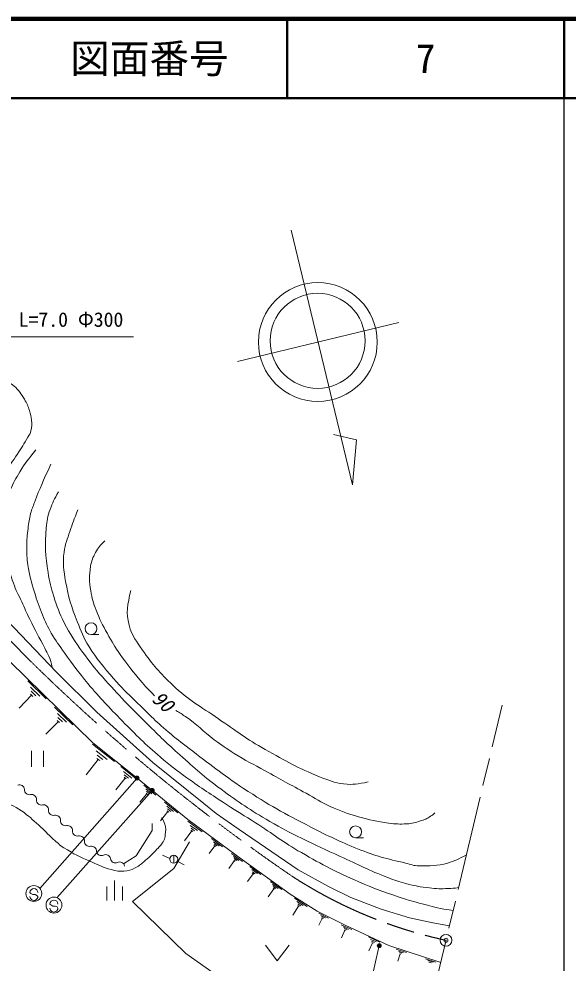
# Model space of a CAD drawing. Units: millimetres at full size, sheet at 1:1000; details may follow other scales. Extents: x 40000 to 680000, y 20000 to 380000.
# Drawn here: x 510133 to 579500, y 260842 to 380000 of the extents above; entities that cross this region are included whole.
import ezdxf
from ezdxf.enums import TextEntityAlignment as Align

# ---------------------------------------------------------------- set-up
doc = ezdxf.new("R2010")
doc.units = ezdxf.units.MM
doc.header["$LTSCALE"] = 1000
doc.header["$PDMODE"] = 32
doc.header["$PDSIZE"] = 500
doc.linetypes.add('CHAIN', pattern=[18.5, 12, -1.5, 3.5, -1.5])
for name, color, linetype, lineweight in [('M-BGD', 7, 'Continuous', 13), ('M-BMK', 2, 'CHAIN', 13), ('M-BMK-SRVR', 3, 'Continuous', 13), ('M-TTL', 2, 'Continuous', 140), ('M-TTL-BAND', 7, 'Continuous', 25), ('M-TTL-LINE', 7, 'Continuous', 50), ('M-TTL-TXT', 7, 'Continuous', 13)]:
    doc.layers.add(name, color=color, linetype=linetype, lineweight=lineweight)
doc.styles.add('ＭＳ ゴシック', font='')
doc.styles.get('ＭＳ ゴシック').set_extended_font_data('MS Gothic')

msp = doc.modelspace()

# ---------------------------------------------------------------- linework, layer by layer
at = {"layer": 'M-BGD'}
for p, q in [((544524, 353322), (552287, 321218)), ((558138, 341696), (537726, 336761)), ((552780, 326864), (549856, 327542)), ((552287, 321218), (552780, 326864)), ((519247, 302303), (520247, 302303)), ((511261, 296464), (513575, 294202)), ((511613, 295667), (512770, 294536)), ((511739, 294639), (510156, 293020)), ((511595, 294780), (511884, 294498)), ((511676, 295153), (512255, 294588)), ((514651, 293150), (516957, 290895)), ((515002, 292355), (516155, 291228)), ((515127, 291330), (513549, 289716)), ((514983, 291471), (515272, 291189)), ((515065, 291843), (515641, 291279)), ((519439, 288484), (522222, 286270)), ((519481, 288636), (525062, 284196)), ((511739, 287614), (511739, 285614)), ((513239, 285614), (513239, 287614)), ((519913, 287652), (521305, 286545)), ((520166, 286542), (518617, 284594)), ((519992, 286680), (520340, 286404)), ((520040, 287097), (520735, 286544)), ((522997, 285665), (525103, 283989)), ((523356, 285035), (524409, 284197)), ((525062, 284196), (512798, 270263)), ((523547, 284195), (522374, 282720)), ((523416, 284300), (523679, 284090)), ((523452, 284615), (523978, 284196)), ((514922, 269098), (526976, 282630)), ((525911, 283308), (527446, 282053)), ((526169, 282840), (526936, 282213)), ((526235, 282530), (526619, 282216)), ((526302, 282220), (525423, 281145)), ((526206, 282298), (526398, 282141)), ((528543, 281156), (530206, 279795)), ((528822, 280649), (529654, 279969)), ((528862, 280062), (529070, 279892)), ((528894, 280313), (529310, 279973)), ((528966, 279977), (528014, 278812)), ((531467, 278743), (533281, 277411)), ((531787, 278228), (532694, 277562)), ((531881, 277880), (532334, 277547)), ((531974, 277532), (531042, 276262)), ((531861, 277616), (532088, 277449)), ((534476, 276550), (535858, 275535)), ((552654, 276660), (553654, 276660)), ((534863, 275628), (534152, 274660)), ((534720, 276158), (535411, 275651)), ((534776, 275692), (534949, 275565)), ((534791, 275893), (535137, 275640)), ((528281, 274448), (529202, 274060)), ((529691, 273455), (529691, 274455)), ((536990, 274693), (538372, 273678)), ((537234, 274301), (537925, 273793)), ((530135, 273724), (531020, 273258)), ((537376, 273771), (536666, 272803)), ((537290, 273834), (537463, 273707)), ((537305, 274036), (537651, 273782)), ((539303, 273035), (540707, 272028)), ((539703, 272110), (538999, 271128)), ((539553, 272643), (540255, 272139)), ((539615, 272173), (539791, 272047)), ((539628, 272376), (539979, 272125)), ((521224, 268759), (521224, 270509)), ((522224, 268759), (522224, 271259)), ((523224, 268759), (523224, 270509)), ((541914, 271162), (543341, 270139)), ((542169, 270764), (542882, 270253)), ((542245, 270493), (542602, 270238)), ((511631, 269633), (511531, 269751)), ((511876, 269494), (511631, 269633)), ((512176, 269492), (511876, 269494)), ((512422, 269380), (512176, 269492)), ((512527, 269244), (512422, 269380)), ((542321, 270223), (541605, 269224)), ((542232, 270287), (542410, 270159)), ((514160, 268177), (514061, 268295)), ((514405, 268038), (514160, 268177)), ((544946, 269029), (546560, 268006)), ((545247, 268612), (546054, 268100)), ((545347, 268323), (545750, 268067)), ((514706, 268035), (514405, 268038)), ((514951, 267924), (514706, 268035)), ((515057, 267787), (514951, 267924)), ((545446, 268033), (544730, 266904)), ((545345, 268097), (545547, 267969)), ((548024, 267129), (549221, 266522)), ((548441, 266466), (548016, 265628)), ((548263, 266857), (548861, 266554)), ((548352, 266662), (548651, 266510)), ((548366, 266504), (548516, 266428)), ((550828, 265691), (552173, 265074)), ((551316, 264979), (550885, 264037)), ((551103, 265402), (551775, 265094)), ((551209, 265190), (551546, 265036)), ((551232, 265017), (551400, 264940)), ((554268, 264148), (555706, 263489)), ((554789, 263387), (554328, 262380)), ((554562, 263839), (555281, 263510)), ((554675, 263613), (555035, 263448)), ((554699, 263428), (554879, 263346)), ((541262, 263121), (542762, 261121)), ((542762, 261121), (544262, 263121)), ((555649, 263050), (553739, 254814)), ((557793, 262598), (559072, 262174)), ((558070, 262364), (558710, 262152)), ((558188, 262183), (558507, 262077)), ((558305, 262002), (558008, 261106)), ((558225, 262029), (558385, 261976)), ((561495, 261402), (562809, 260967)), ((561779, 261162), (562436, 260944)), ((561900, 260976), (562229, 260867))]:
    msp.add_line(p, q, dxfattribs=at)
for points in [[(490184, 319632), (494073, 339878), (524595, 339878)], [(497576, 313729), (500733, 311577), (506779, 306026), (514901, 297573), (519999, 292523), (527041, 286176), (533480, 281000), (535062, 279707), (537949, 277688), (545410, 272605), (549229, 270497), (552077, 269115), (555898, 267647), (559468, 266563), (562400, 265907), (564508, 265527)], [(504472, 300372), (503501, 304175), (508956, 298928), (519481, 288636)], [(525062, 284196), (531483, 278945), (538382, 273880), (544416, 269554), (547810, 267402), (551344, 265610), (556872, 263077), (563406, 260911)], [(523354, 273362), (524957, 274369), (526972, 277577), (526972, 278472)], [(531687, 276159), (529694, 272767), (524487, 268601), (531235, 262043), (538486, 256909), (547790, 252054), (559974, 246549)]]:
    msp.add_lwpolyline(points, dxfattribs=at)
for centre, radius in [((547891, 339218), 7500), ((547862, 339374), 6000), ((519246, 303053), 750), ((525062, 284196), 250), ((525062, 284196), 200), ((525062, 284196), 150), ((525062, 284196), 100), ((525062, 284196), 50), ((525062, 284196), 20), ((526976, 282630), 250), ((526976, 282630), 200), ((526976, 282630), 150), ((526976, 282630), 100), ((526976, 282630), 50), ((526976, 282630), 20), ((552654, 277410), 750), ((529691, 273955), 500), ((512030, 269623), 1000), ((514560, 268166), 1000), ((555649, 263050), 250), ((555649, 263050), 200), ((555649, 263050), 150), ((555649, 263050), 100), ((555649, 263050), 50), ((555649, 263050), 20)]:
    msp.add_circle(centre, radius, dxfattribs=at)
for centre, radius, start, end in [((510213, 282717), 625, 3.77143, 110.03164), ((511460, 282716), 625, 176.1396, 282.3998), ((511728, 281495), 625, 356.1396, 102.3998), ((512976, 281411), 625, 176.1396, 282.3998), ((513244, 280190), 625, 356.1396, 102.3998), ((514491, 280106), 625, 176.1396, 282.3998), ((514760, 278885), 625, 356.1396, 102.3998), ((516007, 278801), 625, 176.1396, 282.3998), ((516275, 277580), 625, 356.1396, 102.3998), ((517522, 277496), 625, 176.1396, 282.3998), ((517791, 276275), 625, 356.1396, 102.3998), ((519038, 276191), 625, 176.1396, 282.3998), ((519306, 274970), 625, 356.1396, 102.3998), ((520546, 275032), 625, 189.59192, 295.85213), ((521091, 273907), 625, 9.59192, 115.85213), ((522324, 274115), 625, 189.59192, 295.85213), ((522869, 272990), 625, 9.59192, 115.85213), ((512031, 269748), 500, 359.55488, 179.55488), ((512027, 269248), 500, 179.55488, 359.55488), ((514561, 268291), 500, 359.55488, 179.55488), ((514557, 267791), 500, 179.55488, 359.55488)]:
    msp.add_arc(centre, radius, start, end, dxfattribs=at)
for points, knots in [([(489732, 318891), (489369, 319229), (489211, 319343), (488994, 319717), (488872, 319927), (488767, 320040), (488730, 320280), (488680, 320599), (488669, 320822), (488833, 321101), (489138, 321622), (489434, 321828), (489862, 322253), (491448, 323825), (492431, 324607), (494110, 326080), (495586, 327374), (496453, 328053), (497975, 329292), (499958, 330908), (501023, 331880), (503125, 333336), (503782, 333792), (504121, 334134), (504874, 334400), (505454, 334605), (505797, 334716), (506412, 334736), (507017, 334757), (507375, 334721), (507949, 334525), (508614, 334298), (508985, 334107), (509525, 333657), (510158, 333129), (510410, 332708), (510835, 332001), (511152, 331473), (511287, 331147), (511476, 330561), (511624, 330103), (511693, 329836), (511742, 329357), (511795, 328838), (511758, 328534), (511652, 328023), (511581, 327681), (511440, 327521), (511275, 327213), (510804, 326332), (510455, 325888), (509919, 325045), (509356, 324160), (508982, 323699), (508467, 322786), (507982, 321926), (507736, 321427), (507338, 320524), (506869, 319463), (506636, 318854), (506261, 317756), (505890, 316665), (505752, 316031), (505446, 314920), (505248, 314200), (505194, 313781), (504970, 313069), (504880, 312784), (504880, 312597), (504715, 312348), (504593, 312163), (504504, 312062), (504317, 311943), (504072, 311785), (503904, 311712), (503613, 311698), (503256, 311681), (503052, 311745), (502710, 311851), (502302, 311977), (502147, 312090), (501739, 312356)], [0, 0, 0, 0, 1, 1, 1, 2, 2, 2, 3, 3, 3, 4, 4, 4, 5, 5, 5, 6, 6, 6, 7, 7, 7, 8, 8, 8, 9, 9, 9, 10, 10, 10, 11, 11, 11, 12, 12, 12, 13, 13, 13, 14, 14, 14, 15, 15, 15, 16, 16, 16, 17, 17, 17, 18, 18, 18, 19, 19, 19, 20, 20, 20, 21, 21, 21, 22, 22, 22, 23, 23, 23, 24, 24, 24, 25, 25, 25, 26, 26, 26, 27, 27, 27, 27]), ([(512284, 325596), (511279, 324376), (510941, 324000), (510256, 322859), (509725, 321976), (509436, 321470), (509045, 320517), (508742, 319776), (508615, 319340), (508453, 318556), (508268, 317664), (508222, 317146), (508219, 316234), (508212, 314604), (508302, 313683), (508588, 312078), (508822, 310767), (509010, 310036), (509443, 308777), (509766, 307836), (510076, 307360), (510488, 306455), (510880, 305593), (511078, 305101), (511500, 304254), (512223, 302802), (512673, 302012), (513417, 300571), (513617, 300183), (513753, 299976), (513924, 299574), (514152, 299036), (514194, 298813), (514354, 298142)], [0, 0, 0, 0, 1, 1, 1, 2, 2, 2, 3, 3, 3, 4, 4, 4, 5, 5, 5, 6, 6, 6, 7, 7, 7, 8, 8, 8, 9, 9, 9, 10, 10, 10, 11, 11, 11, 11]), ([(514173, 323807), (513143, 321516), (512822, 320900), (512115, 318974), (511916, 318432), (511758, 318142), (511620, 317581), (511442, 316854), (511382, 316437), (511289, 315695), (511176, 314802), (511147, 314296), (511133, 313397), (511118, 312497), (511132, 311987), (511269, 311098), (511478, 309736), (511700, 308989), (512098, 307670), (512442, 306532), (512661, 305900), (513117, 304802), (513503, 303875), (513736, 303358), (514229, 302484), (514800, 301472), (515216, 300963), (515889, 300017), (516999, 298457), (517644, 297598), (518863, 296122), (520460, 294190), (521440, 293176), (523201, 291392), (525017, 289552), (526038, 288516), (528008, 286841), (529272, 285767), (530008, 285195), (531358, 284230), (533270, 282863), (534371, 282137), (536346, 280860), (537767, 279941), (538588, 279463), (540014, 278551), (542290, 277097), (543472, 276132), (545810, 274781), (548563, 273191), (550167, 272398), (553067, 271096), (554963, 270244), (556077, 269883), (558044, 269211), (559065, 268862), (559651, 268706), (560694, 268427), (561746, 268146), (562328, 267953), (563397, 267744), (564010, 267624), (564221, 267584), (564974, 267476)], [0, 0, 0, 0, 1, 1, 1, 2, 2, 2, 3, 3, 3, 4, 4, 4, 5, 5, 5, 6, 6, 6, 7, 7, 7, 8, 8, 8, 9, 9, 9, 10, 10, 10, 11, 11, 11, 12, 12, 12, 13, 13, 13, 14, 14, 14, 15, 15, 15, 16, 16, 16, 17, 17, 17, 18, 18, 18, 19, 19, 19, 20, 20, 20, 21, 21, 21, 21]), ([(515136, 320316), (514584, 319345), (514388, 319006), (514082, 318096), (513785, 317210), (513642, 316688), (513583, 315755), (513443, 313558), (513461, 312296), (513815, 310123), (514009, 308924), (514159, 308254), (514535, 307099), (514964, 305778), (515230, 305036), (515860, 303798), (516642, 302261), (517192, 301452), (518210, 300060), (519128, 298805), (519663, 298114), (520694, 296949), (522826, 294541), (524091, 293253), (526381, 290994), (527950, 289448), (528821, 288571), (530470, 287110), (532431, 285373), (533512, 284370), (535620, 282816), (537952, 281097), (539310, 280192), (541808, 278725), (543346, 277822), (544248, 277385), (545845, 276593), (547724, 275661), (548797, 275182), (550707, 274314), (553048, 273251), (554320, 272556), (556725, 271643), (557606, 271308), (558098, 271098), (559015, 270880), (560160, 270608), (560807, 270459), (561975, 270324), (562890, 270219), (563412, 270205), (564332, 270252), (564854, 270279), (565041, 270290), (565665, 270369)], [0, 0, 0, 0, 1, 1, 1, 2, 2, 2, 3, 3, 3, 4, 4, 4, 5, 5, 5, 6, 6, 6, 7, 7, 7, 8, 8, 8, 9, 9, 9, 10, 10, 10, 11, 11, 11, 12, 12, 12, 13, 13, 13, 14, 14, 14, 15, 15, 15, 16, 16, 16, 17, 17, 17, 18, 18, 18, 18]), ([(517589, 318054), (517076, 316760), (516930, 316397), (516578, 315311), (516253, 314307), (515967, 313760), (515836, 312713), (515655, 311265), (515788, 310420), (516038, 308982), (516388, 306967), (516754, 305858), (517508, 303957), (518008, 302699), (518253, 301962), (518979, 300820), (520050, 299136), (520760, 298255), (522084, 296760), (523120, 295591), (523752, 294982), (524873, 293893), (526455, 292356), (527308, 291454), (528994, 290033), (529998, 289187), (530579, 288734), (531623, 287939), (534280, 285916), (535730, 284722), (538519, 282886), (541719, 280779), (543618, 279753), (547024, 277998), (549279, 276836), (550571, 276233), (552917, 275271), (555197, 274337), (556563, 274031), (558958, 273456), (559618, 273297), (559984, 273115), (560663, 273117), (562080, 273122), (562917, 273064), (564273, 273475), (565244, 273770), (565646, 273949), (566655, 274511)], [0, 0, 0, 0, 1, 1, 1, 2, 2, 2, 3, 3, 3, 4, 4, 4, 5, 5, 5, 6, 6, 6, 7, 7, 7, 8, 8, 8, 9, 9, 9, 10, 10, 10, 11, 11, 11, 12, 12, 12, 13, 13, 13, 14, 14, 14, 15, 15, 15, 16, 16, 16, 16]), ([(521006, 314130), (520413, 313533), (520174, 313297), (519813, 312648), (519464, 312019), (519301, 311626), (519189, 310916), (519000, 309728), (519006, 309023), (519207, 307837), (519374, 306855), (519535, 306312), (519891, 305382), (520350, 304185), (520682, 303540), (521306, 302420), (521891, 301368), (522242, 300789), (522930, 299801), (523758, 298613), (524250, 297964), (525185, 296858), (525968, 295933), (526253, 295626), (527274, 294564)], [0, 0, 0, 0, 1, 1, 1, 2, 2, 2, 3, 3, 3, 4, 4, 4, 5, 5, 5, 6, 6, 6, 7, 7, 7, 8, 8, 8, 8]), ([(524263, 307854), (523877, 306056), (523605, 305122), (524062, 303469), (524433, 302127), (524962, 301477), (525751, 300331), (527048, 298450), (527919, 297480), (529573, 295905), (531592, 293983), (533033, 293266), (535326, 291681), (537600, 290111), (538830, 289150), (541242, 287801), (543863, 286336), (545325, 285465), (548119, 284363), (549269, 283909), (549921, 283578), (551152, 283453), (552355, 283331), (552910, 283438), (554236, 283706)], [0, 0, 0, 0, 1, 1, 1, 2, 2, 2, 3, 3, 3, 4, 4, 4, 5, 5, 5, 6, 6, 6, 7, 7, 7, 8, 8, 8, 8]), ([(529951, 292726), (530549, 292380), (530715, 292260), (531193, 291944), (532708, 290943), (533349, 290101), (534818, 289034), (535775, 288339), (536304, 287936), (537308, 287312), (538806, 286381), (539704, 285959), (541247, 285104), (543258, 283990), (544392, 283378), (546411, 282275), (547598, 281626), (548214, 281163), (549452, 280617), (550811, 280018), (551590, 279707), (553021, 279310), (554487, 278902), (555324, 278704), (556833, 278507), (557721, 278391), (558229, 278365), (559123, 278416), (559810, 278455), (560188, 278580), (560847, 278777), (561377, 278936), (561680, 279055), (562132, 279373), (562357, 279532), (562448, 279597), (562679, 279817)], [0, 0, 0, 0, 1, 1, 1, 2, 2, 2, 3, 3, 3, 4, 4, 4, 5, 5, 5, 6, 6, 6, 7, 7, 7, 8, 8, 8, 9, 9, 9, 10, 10, 10, 11, 11, 11, 12, 12, 12, 12]), ([(500860, 285235), (502470, 284296), (502897, 284049), (504224, 283327), (505631, 282561), (506446, 282182), (507864, 281438), (508881, 280904), (509516, 280712), (510462, 280061), (511374, 279432), (511821, 278991), (512646, 278250), (513384, 277587), (513737, 277150), (514483, 276494), (514986, 276052), (515239, 275760), (515805, 275401), (517071, 274600), (517845, 274250), (519217, 273649), (520372, 273144), (521013, 272796), (522246, 272536), (522832, 272413), (523185, 272404), (523779, 272482), (524318, 272552), (524606, 272715), (525074, 272993), (525528, 273262), (525737, 273482), (526133, 273832), (526718, 274349), (527048, 274641), (527574, 275219), (527940, 275620), (528197, 275823), (528432, 276313), (528555, 276572), (528594, 276739), (528614, 277025), (528651, 277557), (528749, 277886), (528573, 278388), (528459, 278714), (528377, 278863), (528152, 279165)], [0, 0, 0, 0, 1, 1, 1, 2, 2, 2, 3, 3, 3, 4, 4, 4, 5, 5, 5, 6, 6, 6, 7, 7, 7, 8, 8, 8, 9, 9, 9, 10, 10, 10, 11, 11, 11, 12, 12, 12, 13, 13, 13, 14, 14, 14, 15, 15, 15, 16, 16, 16, 16])]:
    msp.add_open_spline(points, degree=3, knots=knots, dxfattribs=at)
for p in [(525062, 284196), (526976, 282630), (564077, 263721), (564077, 263721), (564077, 263721), (555649, 263050)]:
    msp.add_point(p, dxfattribs=at)
at = {"layer": 'M-BMK'}
for p, q in [((503526, 307154), (511212, 299337)), ((557008, 234135), (571163, 293379))]:
    msp.add_line(p, q, dxfattribs=at)
for centre, radius, start, end in [((680221, 470461), 240515, 225.35641, 235.67622), ((576272, 320458), 58033, 236.92569, 257.86953)]:
    msp.add_arc(centre, radius, start, end, dxfattribs=at)
at = {"layer": 'M-BMK-SRVR'}
msp.add_circle((564077, 263721), 750, dxfattribs=at)
at = {"layer": 'M-TTL'}
msp.add_line((680000, 380000), (40000, 380000), dxfattribs=at)
at = {"layer": 'M-TTL-BAND'}
msp.add_line((579000, 20000), (579000, 370000), dxfattribs=at)
at = {"layer": 'M-TTL-LINE'}
for p, q in [((543997, 380000), (543997, 370000)), ((579000, 380000), (579000, 370000)), ((40000, 370000), (680000, 370000))]:
    msp.add_line(p, q, dxfattribs=at)

# ---------------------------------------------------------------- texts
at = {"layer": 'M-BGD', "style": 'ＭＳ ゴシック'}
msp.add_text('L=7.0 Φ300', height=1833, dxfattribs=at).set_placement((516717, 342974), align=Align.TOP_CENTER)
at = {"layer": 'M-BGD', "style": 'ＭＳ ゴシック', "oblique": 15}
msp.add_text('90', height=1833, rotation=318.93, dxfattribs=at).set_placement((528334, 293863), align=Align.MIDDLE_CENTER)
at = {"layer": 'M-TTL-TXT', "style": 'ＭＳ ゴシック'}
for s, p in [('図面番号', (526622, 375000)), ('7', (561497, 375000))]:
    msp.add_text(s, height=3666, dxfattribs=at).set_placement(p, align=Align.MIDDLE_CENTER)

doc.saveas('drawing.dxf')
